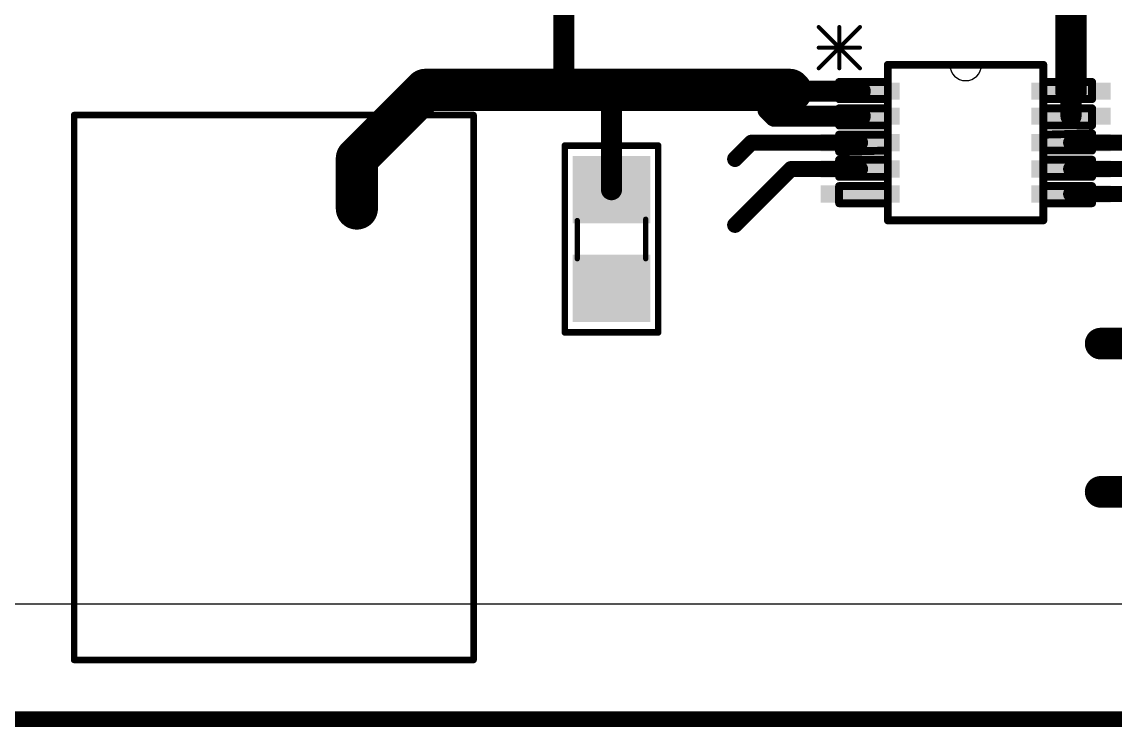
# Model space of a CAD drawing. Extents: x -0.33 to 4.26, y -0.1 to 5.53.
# Drawn here: x 2.484 to 3.313, y -0.093 to 0.442 of the extents above; entities that cross this region are included whole.
import ezdxf

# ---------------------------------------------------------------- set-up
doc = ezdxf.new("R2010")
doc.units = 0
for name, color, linetype in [('1', 22, 'CONTINUOUS'), ('20', 7, 'CONTINUOUS'), ('21', 253, 'CONTINUOUS'), ('22', 253, 'CONTINUOUS'), ('51', 253, 'CONTINUOUS'), ('52', 253, 'CONTINUOUS')]:
    doc.layers.add(name, color=color, linetype=linetype)

# ---------------------------------------------------------------- blocks, each defined once
blk = doc.blocks.new('RECT')
blk.add_solid([(-0.5, -0.5), (0.5, -0.5), (-0.5, 0.5), (0.5, 0.5)])

msp = doc.modelspace()

# ---------------------------------------------------------------- linework, layer by layer
at = {"layer": '1'}
for points, const_width in [([(2.895, 0.765), (2.895, 0.39)], 0.016), ([(3.28, 0.389), (3.28, 0.52)], 0.024), ([(2.737992, 0.337992), (2.79, 0.39)], 0.032), ([(2.79, 0.39), (2.895, 0.39)], 0.032), ([(2.895, 0.39), (2.9325, 0.39)], 0.032), ([(2.9325, 0.39), (3.0665, 0.39)], 0.032), ([(3.0665, 0.39), (3.0675, 0.389)], 0.032), ([(2.93124, 0.38874), (2.9325, 0.39)], 0.016), ([(2.93124, 0.314272), (2.93124, 0.38874)], 0.016), ([(3.0515, 0.389), (3.05, 0.3875)], 0.016), ([(3.05, 0.3875), (3.05, 0.375)], 0.016), ([(3.0675, 0.389), (3.0515, 0.389)], 0.016), ([(3.12, 0.389), (3.0675, 0.389)], 0.016), ([(3.28, 0.37), (3.28, 0.389)], 0.016), ([(3.055, 0.37), (3.05, 0.375)], 0.016), ([(3.12, 0.37), (3.055, 0.37)], 0.016), ([(2.737992, 0.3), (2.737992, 0.337992)], 0.032), ([(3.0375, 0.35), (3.025, 0.3375)], 0.012), ([(3.12, 0.35), (3.0375, 0.35)], 0.012), ([(3.28, 0.35), (3.34563, 0.35)], 0.012), ([(3.0675, 0.33), (3.025, 0.2875)], 0.012), ([(3.12, 0.33), (3.0675, 0.33)], 0.012), ([(3.28, 0.33), (3.3575, 0.33)], 0.012), ([(3.28, 0.311), (3.3265, 0.311)], 0.012), ([(4.25, -0.0875), (-0.0625, -0.0875)], 0.012)]:
    msp.add_lwpolyline(points, dxfattribs=dict(at, const_width=const_width))
for points, const_width in [([(2.79, 0.398, 1), (2.79, 0.382)], 0.016), ([(2.795657, 0.384343, 1), (2.784343, 0.395657)], 0.016), ([(2.895, 0.398, 1), (2.895, 0.382)], 0.016), ([(2.895, 0.382, 1), (2.895, 0.398)], 0.016), ([(2.9325, 0.398, 1), (2.9325, 0.382)], 0.016), ([(2.9325, 0.382, 1), (2.9325, 0.398)], 0.016), ([(3.072157, 0.395657, 1), (3.060843, 0.384343)], 0.016), ([(3.061843, 0.383343, 1), (3.073157, 0.394657)], 0.016), ([(3.0665, 0.382, 1), (3.0665, 0.398)], 0.016), ([(2.891, 0.39, 1), (2.899, 0.39)], 0.008), ([(2.93524, 0.38874, 1), (2.92724, 0.38874)], 0.008), ([(2.928412, 0.391569, 1), (2.934069, 0.385912)], 0.008), ([(2.935328, 0.387172, 1), (2.929672, 0.392828)], 0.008), ([(3.054, 0.3875, 1), (3.046, 0.3875)], 0.008), ([(3.047172, 0.390328, 1), (3.052828, 0.384672)], 0.008), ([(3.0515, 0.393, 1), (3.0515, 0.385)], 0.008), ([(3.054328, 0.386172, 1), (3.048672, 0.391828)], 0.008), ([(3.0675, 0.393, 1), (3.0675, 0.385)], 0.008), ([(3.0675, 0.385, 1), (3.0675, 0.393)], 0.008), ([(3.12, 0.385, 1), (3.12, 0.393)], 0.008), ([(3.274, 0.389, 1), (3.286, 0.389)], 0.012), ([(3.284, 0.389, 1), (3.276, 0.389)], 0.008), ([(3.052828, 0.377828, 1), (3.047172, 0.372172)], 0.008), ([(3.046, 0.375, 1), (3.054, 0.375)], 0.008), ([(3.055, 0.374, 1), (3.055, 0.366)], 0.008), ([(3.052172, 0.367172, 1), (3.057828, 0.372828)], 0.008), ([(3.12, 0.366, 1), (3.12, 0.374)], 0.008), ([(3.276, 0.37, 1), (3.284, 0.37)], 0.008), ([(2.745992, 0.337992, 1), (2.729992, 0.337992)], 0.016), ([(2.732335, 0.343649, 1), (2.743649, 0.332335)], 0.016), ([(3.0375, 0.353, 1), (3.0375, 0.347)], 0.006), ([(3.039621, 0.347879, 1), (3.035379, 0.352121)], 0.006), ([(3.12, 0.347, 1), (3.12, 0.353)], 0.006), ([(3.28, 0.353, 1), (3.28, 0.347)], 0.006), ([(3.022879, 0.339621, 1), (3.027121, 0.335379)], 0.006), ([(3.0675, 0.333, 1), (3.0675, 0.327)], 0.006), ([(3.069621, 0.327879, 1), (3.065379, 0.332121)], 0.006), ([(3.12, 0.327, 1), (3.12, 0.333)], 0.006), ([(3.28, 0.333, 1), (3.28, 0.327)], 0.006), ([(2.92724, 0.314272, 1), (2.93524, 0.314272)], 0.008), ([(3.28, 0.314, 1), (3.28, 0.308)], 0.006), ([(2.729992, 0.3, 1), (2.745992, 0.3)], 0.016), ([(3.022879, 0.289621, 1), (3.027121, 0.285379)], 0.006)]:
    msp.add_lwpolyline(points, format="xyb", dxfattribs=dict(at, const_width=const_width))
at = {"layer": '20'}
msp.add_line((0, 0), (4.15, 0), dxfattribs=at)
at = {"layer": '21'}
for points, const_width in [([(3.0885, 0.4377), (3.11986, 0.40634)], 0.003), ([(3.0885, 0.40634), (3.11986, 0.4377)], 0.003), ([(3.10418, 0.40634), (3.10418, 0.4377)], 0.003), ([(3.0885, 0.42202), (3.11986, 0.42202)], 0.003), ([(3.259, 0.409), (3.141, 0.409)], 0.006), ([(2.895807, 0.206004), (2.895807, 0.347736)], 0.005), ([(2.895807, 0.347736), (2.966673, 0.347736)], 0.005), ([(2.966673, 0.347736), (2.966673, 0.206004)], 0.005), ([(3.141, 0.291), (3.259, 0.291)], 0.006), ([(2.966673, 0.206004), (2.895807, 0.206004)], 0.005)]:
    msp.add_lwpolyline(points, dxfattribs=dict(at, const_width=const_width))
for points, const_width in [([(3.08903, 0.43823, 1), (3.08797, 0.43717)], 0.0015), ([(3.10493, 0.4377, 1), (3.10343, 0.4377)], 0.0015), ([(3.12039, 0.43717, 1), (3.11933, 0.43823)], 0.0015), ([(3.0885, 0.42277, 1), (3.0885, 0.42127)], 0.0015), ([(3.11986, 0.42127, 1), (3.11986, 0.42277)], 0.0015), ([(3.08797, 0.40687, 1), (3.08903, 0.40581)], 0.0015), ([(3.10343, 0.40634, 1), (3.10493, 0.40634)], 0.0015), ([(3.11933, 0.40581, 1), (3.12039, 0.40687)], 0.0015), ([(3.141, 0.4105, 1), (3.141, 0.4075)], 0.003), ([(3.259, 0.4075, 1), (3.259, 0.4105)], 0.003), ([(2.897057, 0.347736, 1), (2.894557, 0.347736)], 0.0025), ([(2.895807, 0.348986, 1), (2.895807, 0.346486)], 0.0025), ([(2.967923, 0.347736, 1), (2.965423, 0.347736)], 0.0025), ([(2.966673, 0.346486, 1), (2.966673, 0.348986)], 0.0025), ([(3.141, 0.2925, 1), (3.141, 0.2895)], 0.003), ([(3.259, 0.2895, 1), (3.259, 0.2925)], 0.003), ([(2.895807, 0.207254, 1), (2.895807, 0.204754)], 0.0025), ([(2.966673, 0.204754, 1), (2.966673, 0.207254)], 0.0025), ([(2.894557, 0.206004, 1), (2.897057, 0.206004)], 0.0025), ([(2.965423, 0.206004, 1), (2.967923, 0.206004)], 0.0025)]:
    msp.add_lwpolyline(points, format="xyb", dxfattribs=dict(at, const_width=const_width))
msp.add_arc((3.2, 0.409), 0.012, 180, 0, dxfattribs=at)
at = {"layer": '22', "const_width": 0.005}
for points in [[(2.826575, 0.370866), (2.523425, 0.370866)], [(2.523425, 0.370866), (2.523425, -0.04252)], [(2.826575, -0.04252), (2.826575, 0.370866)], [(2.523425, -0.04252), (2.826575, -0.04252)]]:
    msp.add_lwpolyline(points, dxfattribs=at)
at = {"layer": '22', "const_width": 0.0025}
for points in [[(2.523425, 0.372116, 1), (2.523425, 0.369616)], [(2.524675, 0.370866, 1), (2.522175, 0.370866)], [(2.827825, 0.370866, 1), (2.825325, 0.370866)], [(2.826575, 0.369616, 1), (2.826575, 0.372116)], [(2.523425, -0.04127, 1), (2.523425, -0.04377)], [(2.522175, -0.04252, 1), (2.524675, -0.04252)], [(2.825325, -0.04252, 1), (2.827825, -0.04252)], [(2.826575, -0.04377, 1), (2.826575, -0.04127)]]:
    msp.add_lwpolyline(points, format="xyb", dxfattribs=at)
at = {"layer": '51'}
for points, const_width in [([(3.0885, 0.4377), (3.11986, 0.40634)], 0.003), ([(3.0885, 0.40634), (3.11986, 0.4377)], 0.003), ([(3.10418, 0.40634), (3.10418, 0.4377)], 0.003), ([(3.0885, 0.42202), (3.11986, 0.42202)], 0.003), ([(3.259, 0.409), (3.141, 0.409)], 0.006), ([(3.141, 0.409), (3.141, 0.291)], 0.006), ([(3.259, 0.291), (3.259, 0.409)], 0.006), ([(3.141, 0.396), (3.104, 0.396)], 0.006), ([(3.104, 0.396), (3.104, 0.383)], 0.006), ([(3.141, 0.383), (3.141, 0.396)], 0.006), ([(3.259, 0.396), (3.259, 0.383)], 0.006), ([(3.296, 0.396), (3.259, 0.396)], 0.006), ([(3.296, 0.383), (3.296, 0.396)], 0.006), ([(3.104, 0.383), (3.141, 0.383)], 0.006), ([(3.259, 0.383), (3.296, 0.383)], 0.006), ([(3.141, 0.376), (3.104, 0.376)], 0.006), ([(3.104, 0.376), (3.104, 0.363)], 0.006), ([(3.141, 0.363), (3.141, 0.376)], 0.006), ([(3.259, 0.376), (3.259, 0.363)], 0.006), ([(3.296, 0.376), (3.259, 0.376)], 0.006), ([(3.296, 0.363), (3.296, 0.376)], 0.006), ([(3.104, 0.363), (3.141, 0.363)], 0.006), ([(3.259, 0.363), (3.296, 0.363)], 0.006), ([(3.141, 0.356), (3.104, 0.356)], 0.006), ([(3.104, 0.356), (3.104, 0.343)], 0.006), ([(3.141, 0.344), (3.141, 0.356)], 0.006), ([(3.296, 0.357), (3.259, 0.356)], 0.006), ([(3.259, 0.356), (3.259, 0.344)], 0.006), ([(3.296, 0.344), (3.296, 0.357)], 0.006), ([(3.104, 0.343), (3.141, 0.344)], 0.006), ([(3.259, 0.344), (3.296, 0.344)], 0.006), ([(3.141, 0.337), (3.104, 0.337)], 0.006), ([(3.104, 0.337), (3.104, 0.324)], 0.006), ([(3.141, 0.324), (3.141, 0.337)], 0.006), ([(3.259, 0.337), (3.259, 0.324)], 0.006), ([(3.296, 0.337), (3.259, 0.337)], 0.006), ([(3.296, 0.324), (3.296, 0.337)], 0.006), ([(3.104, 0.324), (3.141, 0.324)], 0.006), ([(3.259, 0.324), (3.296, 0.324)], 0.006), ([(3.141, 0.317), (3.104, 0.317)], 0.006), ([(3.104, 0.317), (3.104, 0.304)], 0.006), ([(3.141, 0.304), (3.141, 0.317)], 0.006), ([(3.259, 0.317), (3.259, 0.304)], 0.006), ([(3.296, 0.317), (3.259, 0.317)], 0.006), ([(3.296, 0.304), (3.296, 0.317)], 0.006), ([(3.104, 0.304), (3.141, 0.304)], 0.006), ([(3.259, 0.304), (3.296, 0.304)], 0.006), ([(2.905256, 0.290886), (2.905256, 0.26187)], 0.004), ([(2.957224, 0.29187), (2.957224, 0.26187)], 0.004), ([(3.141, 0.291), (3.259, 0.291)], 0.006)]:
    msp.add_lwpolyline(points, dxfattribs=dict(at, const_width=const_width))
for points, const_width in [([(3.08903, 0.43823, 1), (3.08797, 0.43717)], 0.0015), ([(3.10493, 0.4377, 1), (3.10343, 0.4377)], 0.0015), ([(3.12039, 0.43717, 1), (3.11933, 0.43823)], 0.0015), ([(3.0885, 0.42277, 1), (3.0885, 0.42127)], 0.0015), ([(3.11986, 0.42127, 1), (3.11986, 0.42277)], 0.0015), ([(3.08797, 0.40687, 1), (3.08903, 0.40581)], 0.0015), ([(3.10343, 0.40634, 1), (3.10493, 0.40634)], 0.0015), ([(3.11933, 0.40581, 1), (3.12039, 0.40687)], 0.0015), ([(3.141, 0.4105, 1), (3.141, 0.4075)], 0.003), ([(3.1425, 0.409, 1), (3.1395, 0.409)], 0.003), ([(3.2605, 0.409, 1), (3.2575, 0.409)], 0.003), ([(3.259, 0.4075, 1), (3.259, 0.4105)], 0.003), ([(3.104, 0.3975, 1), (3.104, 0.3945)], 0.003), ([(3.1055, 0.396, 1), (3.1025, 0.396)], 0.003), ([(3.1425, 0.396, 1), (3.1395, 0.396)], 0.003), ([(3.141, 0.3945, 1), (3.141, 0.3975)], 0.003), ([(3.2605, 0.396, 1), (3.2575, 0.396)], 0.003), ([(3.259, 0.3975, 1), (3.259, 0.3945)], 0.003), ([(3.2975, 0.396, 1), (3.2945, 0.396)], 0.003), ([(3.296, 0.3945, 1), (3.296, 0.3975)], 0.003), ([(3.104, 0.3845, 1), (3.104, 0.3815)], 0.003), ([(3.1025, 0.383, 1), (3.1055, 0.383)], 0.003), ([(3.1395, 0.383, 1), (3.1425, 0.383)], 0.003), ([(3.141, 0.3815, 1), (3.141, 0.3845)], 0.003), ([(3.259, 0.3845, 1), (3.259, 0.3815)], 0.003), ([(3.2575, 0.383, 1), (3.2605, 0.383)], 0.003), ([(3.2945, 0.383, 1), (3.2975, 0.383)], 0.003), ([(3.296, 0.3815, 1), (3.296, 0.3845)], 0.003), ([(3.104, 0.3775, 1), (3.104, 0.3745)], 0.003), ([(3.1055, 0.376, 1), (3.1025, 0.376)], 0.003), ([(3.1425, 0.376, 1), (3.1395, 0.376)], 0.003), ([(3.141, 0.3745, 1), (3.141, 0.3775)], 0.003), ([(3.2605, 0.376, 1), (3.2575, 0.376)], 0.003), ([(3.259, 0.3775, 1), (3.259, 0.3745)], 0.003), ([(3.2975, 0.376, 1), (3.2945, 0.376)], 0.003), ([(3.296, 0.3745, 1), (3.296, 0.3775)], 0.003), ([(3.104, 0.3645, 1), (3.104, 0.3615)], 0.003), ([(3.141, 0.3615, 1), (3.141, 0.3645)], 0.003), ([(3.259, 0.3645, 1), (3.259, 0.3615)], 0.003), ([(3.296, 0.3615, 1), (3.296, 0.3645)], 0.003), ([(3.1025, 0.363, 1), (3.1055, 0.363)], 0.003), ([(3.104, 0.3575, 1), (3.104, 0.3545)], 0.003), ([(3.1055, 0.356, 1), (3.1025, 0.356)], 0.003), ([(3.1395, 0.363, 1), (3.1425, 0.363)], 0.003), ([(3.1425, 0.356, 1), (3.1395, 0.356)], 0.003), ([(3.141, 0.3545, 1), (3.141, 0.3575)], 0.003), ([(3.2575, 0.363, 1), (3.2605, 0.363)], 0.003), ([(3.2605, 0.356, 1), (3.2575, 0.356)], 0.003), ([(3.258959, 0.357499, 1), (3.259041, 0.354501)], 0.003), ([(3.2945, 0.363, 1), (3.2975, 0.363)], 0.003), ([(3.2975, 0.357, 1), (3.2945, 0.357)], 0.003), ([(3.296041, 0.355501, 1), (3.295959, 0.358499)], 0.003), ([(3.103959, 0.344499, 1), (3.104041, 0.341501)], 0.003), ([(3.1025, 0.343, 1), (3.1055, 0.343)], 0.003), ([(3.1395, 0.344, 1), (3.1425, 0.344)], 0.003), ([(3.141041, 0.342501, 1), (3.140959, 0.345499)], 0.003), ([(3.259, 0.3455, 1), (3.259, 0.3425)], 0.003), ([(3.2575, 0.344, 1), (3.2605, 0.344)], 0.003), ([(3.2945, 0.344, 1), (3.2975, 0.344)], 0.003), ([(3.296, 0.3425, 1), (3.296, 0.3455)], 0.003), ([(3.104, 0.3385, 1), (3.104, 0.3355)], 0.003), ([(3.1055, 0.337, 1), (3.1025, 0.337)], 0.003), ([(3.1425, 0.337, 1), (3.1395, 0.337)], 0.003), ([(3.141, 0.3355, 1), (3.141, 0.3385)], 0.003), ([(3.2605, 0.337, 1), (3.2575, 0.337)], 0.003), ([(3.259, 0.3385, 1), (3.259, 0.3355)], 0.003), ([(3.2975, 0.337, 1), (3.2945, 0.337)], 0.003), ([(3.296, 0.3355, 1), (3.296, 0.3385)], 0.003), ([(3.104, 0.3255, 1), (3.104, 0.3225)], 0.003), ([(3.1025, 0.324, 1), (3.1055, 0.324)], 0.003), ([(3.1395, 0.324, 1), (3.1425, 0.324)], 0.003), ([(3.141, 0.3225, 1), (3.141, 0.3255)], 0.003), ([(3.259, 0.3255, 1), (3.259, 0.3225)], 0.003), ([(3.2575, 0.324, 1), (3.2605, 0.324)], 0.003), ([(3.2945, 0.324, 1), (3.2975, 0.324)], 0.003), ([(3.296, 0.3225, 1), (3.296, 0.3255)], 0.003), ([(3.104, 0.3185, 1), (3.104, 0.3155)], 0.003), ([(3.1055, 0.317, 1), (3.1025, 0.317)], 0.003), ([(3.1425, 0.317, 1), (3.1395, 0.317)], 0.003), ([(3.141, 0.3155, 1), (3.141, 0.3185)], 0.003), ([(3.2605, 0.317, 1), (3.2575, 0.317)], 0.003), ([(3.259, 0.3185, 1), (3.259, 0.3155)], 0.003), ([(3.2975, 0.317, 1), (3.2945, 0.317)], 0.003), ([(3.296, 0.3155, 1), (3.296, 0.3185)], 0.003), ([(3.104, 0.3055, 1), (3.104, 0.3025)], 0.003), ([(3.1025, 0.304, 1), (3.1055, 0.304)], 0.003), ([(3.1395, 0.304, 1), (3.1425, 0.304)], 0.003), ([(3.141, 0.3025, 1), (3.141, 0.3055)], 0.003), ([(3.259, 0.3055, 1), (3.259, 0.3025)], 0.003), ([(3.2575, 0.304, 1), (3.2605, 0.304)], 0.003), ([(3.2945, 0.304, 1), (3.2975, 0.304)], 0.003), ([(3.296, 0.3025, 1), (3.296, 0.3055)], 0.003), ([(2.906256, 0.290886, 1), (2.904256, 0.290886)], 0.002), ([(2.958224, 0.29187, 1), (2.956224, 0.29187)], 0.002), ([(3.141, 0.2925, 1), (3.141, 0.2895)], 0.003), ([(3.1395, 0.291, 1), (3.1425, 0.291)], 0.003), ([(3.2575, 0.291, 1), (3.2605, 0.291)], 0.003), ([(3.259, 0.2895, 1), (3.259, 0.2925)], 0.003), ([(2.904256, 0.26187, 1), (2.906256, 0.26187)], 0.002), ([(2.956224, 0.26187, 1), (2.958224, 0.26187)], 0.002)]:
    msp.add_lwpolyline(points, format="xyb", dxfattribs=dict(at, const_width=const_width))
msp.add_arc((3.2, 0.409), 0.012, 180, 0, dxfattribs=at)
at = {"layer": '52', "const_width": 0.024}
for points in [[(3.3025, 0.1975), (3.3425, 0.1975)], [(3.3025, 0.085), (3.3425, 0.085)]]:
    msp.add_lwpolyline(points, dxfattribs=at)
at = {"layer": '52', "const_width": 0.012}
for points in [[(3.3025, 0.2035, 1), (3.3025, 0.1915)], [(3.3025, 0.091, 1), (3.3025, 0.079)]]:
    msp.add_lwpolyline(points, format="xyb", dxfattribs=at)

# ---------------------------------------------------------------- block references
at = {"layer": '1', "xscale": 0.06, "yscale": 0.013}
for p in [(3.12, 0.389), (3.28, 0.389), (3.12, 0.37), (3.28, 0.37), (3.12, 0.35), (3.28, 0.35), (3.12, 0.33), (3.28, 0.33), (3.12, 0.311), (3.28, 0.311)]:
    msp.add_blockref('RECT', p, dxfattribs=at)
at = {"layer": '1', "xscale": 0.051181, "yscale": 0.059055, "rotation": 270}
for p in [(2.93124, 0.314272), (2.93124, 0.239469)]:
    msp.add_blockref('RECT', p, dxfattribs=at)
at = {"layer": '51', "xscale": 0.029531, "yscale": 0.057091, "rotation": 270}
for p in [(2.931285, 0.305104), (2.931285, 0.248104)]:
    msp.add_blockref('RECT', p, dxfattribs=at)

doc.saveas('drawing.dxf')
